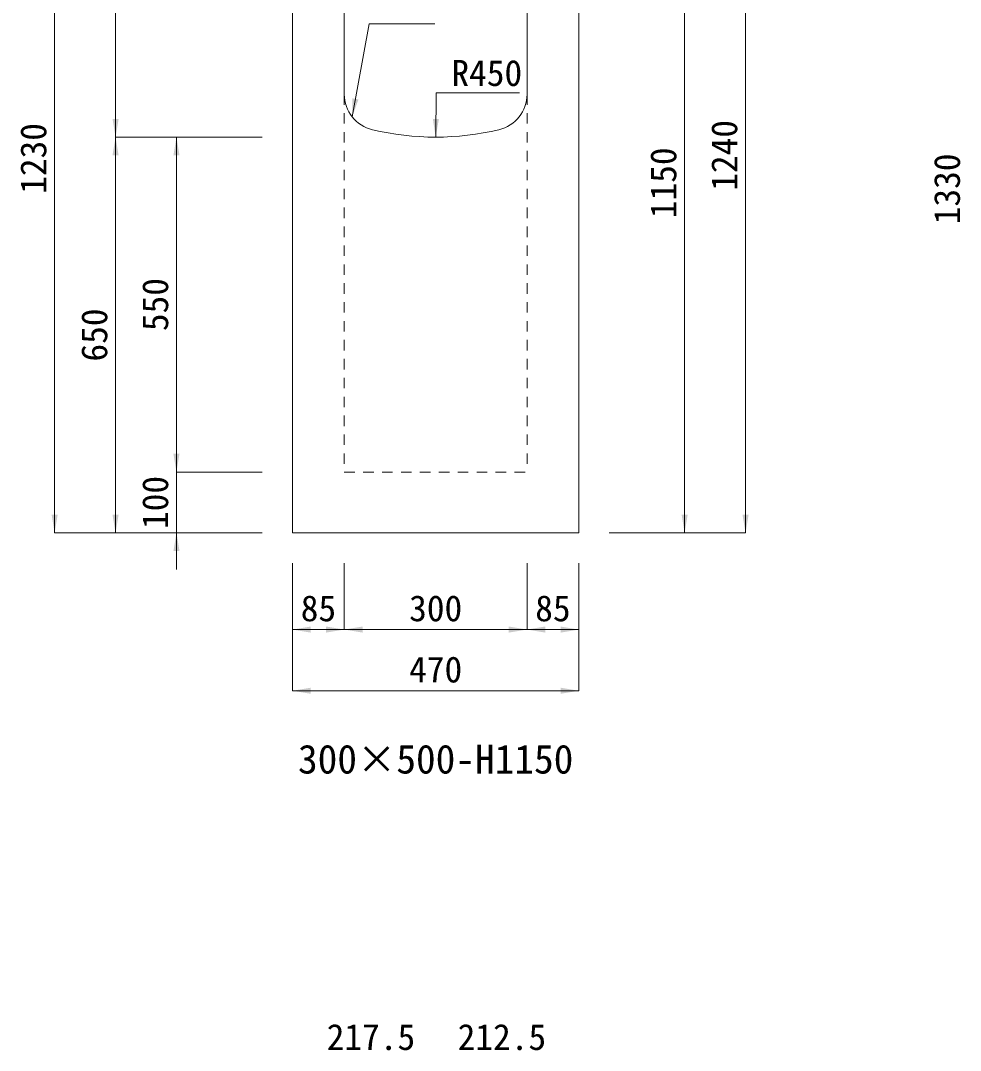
# Model space of a CAD drawing. Units: millimetres at full size. Extents: x -1934 to 78146, y -143454 to -112471.
# Drawn here: x 16717 to 18260, y -139232 to -137540 of the extents above; entities that cross this region are included whole.
import ezdxf
from ezdxf.enums import TextEntityAlignment as Align

# ---------------------------------------------------------------- set-up
doc = ezdxf.new("R2010")
doc.units = ezdxf.units.MM
doc.header["$LTSCALE"] = 23
doc.linetypes.add('USER3', pattern=[1.35, 0.75, -0.6])
for name, color, linetype, lineweight in [('0_2', 7, 'Continuous', 13), ('寸法線', 7, 'Continuous', 13), ('引出線', 4, 'Continuous', 13), ('本体', 2, 'Continuous', 13)]:
    doc.layers.add(name, color=color, linetype=linetype, lineweight=lineweight)
doc.styles.add('ＭＳ ゴシック', font='')
doc.styles.get('ＭＳ ゴシック').set_extended_font_data('MS Gothic')

# ---------------------------------------------------------------- blocks, each defined once
blk = doc.blocks.new('filled_arrow')
at = {"color": 0, "linetype": 'Continuous', "lineweight": -2}
blk.add_solid([(7.5, 1.25), (0, 0), (7.5, -1.25)], dxfattribs=at)

msp = doc.modelspace()

# ---------------------------------------------------------------- linework, layer by layer
at = {"layer": '寸法線'}
for p, q in [((16772.58, -138381.87), (16772.58, -137151.87)), ((17906.91, -138381.87), (17906.91, -137141.87)), ((16872.59, -137231.87), (16872.59, -137731.87)), ((17806.91, -138381.87), (17806.91, -137231.87)), ((16872.59, -138381.87), (16872.59, -137731.87)), ((17113.15, -137731.87), (16872.59, -137731.87)), ((17113.15, -137731.87), (16872.59, -137731.87)), ((16972.59, -137731.87), (16972.59, -138281.87)), ((17113.15, -137731.87), (16972.59, -137731.87)), ((16972.59, -138221.87), (16972.59, -138441.87)), ((17113.15, -138281.87), (16972.59, -138281.87)), ((17113.15, -138281.87), (16972.59, -138281.87)), ((17113.15, -138381.87), (16772.58, -138381.87)), ((17113.15, -138381.87), (16872.59, -138381.87)), ((17113.15, -138381.87), (16972.59, -138381.87)), ((17683.15, -138381.87), (17806.91, -138381.87)), ((17683.15, -138381.87), (17906.91, -138381.87)), ((17163.15, -138431.87), (17163.15, -138540.67)), ((17163.15, -138431.87), (17163.15, -138641.14)), ((17248.15, -138431.87), (17248.15, -138540.67)), ((17248.15, -138431.87), (17248.15, -138540.67)), ((17548.15, -138431.87), (17548.15, -138540.67)), ((17548.15, -138431.87), (17548.15, -138540.67)), ((17633.15, -138431.87), (17633.15, -138540.67)), ((17633.15, -138431.87), (17633.15, -138641.14)), ((17163.15, -138540.67), (17248.15, -138540.67)), ((17248.15, -138540.67), (17548.15, -138540.67)), ((17548.15, -138540.67), (17633.15, -138540.67)), ((17163.15, -138641.14), (17633.15, -138641.14))]:
    msp.add_line(p, q, dxfattribs=at)
at = {"layer": '引出線'}
for points in [[(17261.08, -137698.56), (17289.07, -137545.77), (17396.76, -137545.77)], [(17398.15, -137731.87), (17398.94, -137659.15), (17535.87, -137659.15)]]:
    msp.add_lwpolyline(points, dxfattribs=at)
at = {"layer": '本体', "lineweight": 20}
for p, q in [((17163.15, -137231.87), (17163.15, -138381.87)), ((17248.15, -137661.35), (17248.15, -137231.87)), ((17548.15, -137661.35), (17548.15, -137231.87)), ((17633.15, -138381.87), (17633.15, -137231.87)), ((17163.15, -138381.87), (17633.15, -138381.87))]:
    msp.add_line(p, q, dxfattribs=at)
at = {"layer": '本体', "linetype": 'USER3', "lineweight": 9}
for p, q in [((17248.15, -137661.35), (17248.15, -138281.87)), ((17548.15, -137661.35), (17548.15, -138281.87)), ((17248.15, -138281.87), (17548.15, -138281.87))]:
    msp.add_line(p, q, dxfattribs=at)
at = {"layer": '本体', "lineweight": 20}
for centre, radius, start, end in [((17308.15, -137661.35), 60, 180, 256.65776), ((17488.15, -137661.35), 60, 283.34229, 0), ((17398.15, -137281.87), 450, 256.65776, 283.34229)]:
    msp.add_arc(centre, radius, start, end, dxfattribs=at)

# ---------------------------------------------------------------- block references
at = {"layer": '寸法線', "xscale": 4, "yscale": 4}
for p, rotation in [((16872.59, -137731.87), 90), ((16872.59, -137731.87), 270), ((16972.59, -137731.87), 270), ((16972.59, -138281.87), 90), ((16972.59, -138281.87), 90), ((16772.58, -138381.87), 90), ((16872.59, -138381.87), 90), ((17806.91, -138381.87), 90), ((17906.91, -138381.87), 90), ((16972.59, -138381.87), 270), ((17248.15, -138540.67), 180), ((17548.15, -138540.67), 180), ((17633.15, -138540.67), 180), ((17633.15, -138641.14), 180)]:
    msp.add_blockref('filled_arrow', p, dxfattribs=dict(at, rotation=rotation))
for p in [(17163.15, -138540.67), (17248.15, -138540.67), (17548.15, -138540.67), (17163.15, -138641.14)]:
    msp.add_blockref('filled_arrow', p, dxfattribs=at)
at = {"layer": '引出線', "xscale": 4, "yscale": 4}
for p, rotation in [((17261.08, -137698.56), 79.6), ((17398.15, -137731.87), 89.4)]:
    msp.add_blockref('filled_arrow', p, dxfattribs=dict(at, rotation=rotation))

# ---------------------------------------------------------------- texts
at = {"layer": '0_2', "style": 'ＭＳ ゴシック'}
msp.add_text('300×500-H1150', height=47.47, dxfattribs=at).set_placement((17398.15, -138753.42), align=Align.MIDDLE_CENTER)
at = {"layer": '寸法線', "style": 'ＭＳ ゴシック'}
for s, p in [('1240', (17871.91, -137761.87)), ('1230', (16737.58, -137766.87)), ('1150', (17771.91, -137806.87)), ('1330', (18237.59, -137816.87)), ('550', (16937.59, -138006.87)), ('650', (16837.59, -138056.87)), ('100', (16937.59, -138331.87))]:
    msp.add_text(s, height=42.72, rotation=90, dxfattribs=at).set_placement(p, align=Align.MIDDLE_CENTER)
for s, p in [('85', (17205.65, -138505.67)), ('300', (17398.15, -138505.67)), ('85', (17590.65, -138505.67)), ('470', (17398.15, -138606.14)), ('217.5', (17291.9, -139209.79)), ('212.5', (17506.9, -139209.79))]:
    msp.add_text(s, height=42.72, dxfattribs=at).set_placement(p, align=Align.MIDDLE_CENTER)
at = {"layer": '引出線', "style": 'ＭＳ ゴシック'}
msp.add_text('R450', height=42.72, dxfattribs=at).set_placement((17423.94, -137605.15), align=Align.TOP_LEFT)

doc.saveas('drawing.dxf')
